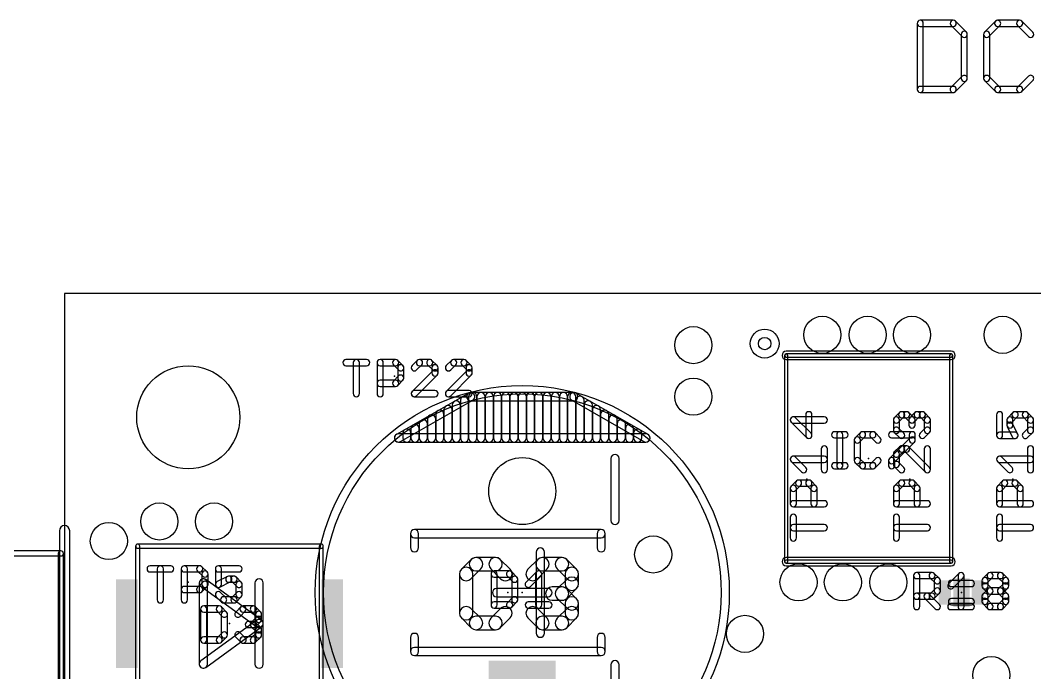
# Model space of a CAD drawing. Extents: x -56 to 120, y -53 to 58.
# Drawn here: x -1.09 to 23.9, y 41.46 to 57.53 of the extents above; entities that cross this region are included whole.
import ezdxf

# ---------------------------------------------------------------- set-up
doc = ezdxf.new("R2010")
doc.units = 0
for name, color, linetype in [('125', 6, 'CONTINUOUS'), ('126', 6, 'CONTINUOUS'), ('17', 82, 'CONTINUOUS'), ('18', 82, 'CONTINUOUS'), ('20', 7, 'CONTINUOUS'), ('21', 253, 'CONTINUOUS'), ('22', 253, 'CONTINUOUS'), ('23', 7, 'CONTINUOUS'), ('24', 7, 'CONTINUOUS'), ('49', 253, 'CONTINUOUS'), ('51', 253, 'CONTINUOUS'), ('52', 253, 'CONTINUOUS')]:
    doc.layers.add(name, color=color, linetype=linetype)

# ---------------------------------------------------------------- blocks, each defined once
blk = doc.blocks.new('ROUNDP')
blk.add_circle((0, 0), 0.5)
blk = doc.blocks.new('SQUAREP')
blk.add_solid([(-0.5, -0.5), (0.5, -0.5), (-0.5, 0.5), (0.5, 0.5)])
blk = doc.blocks.new('RECT')
blk.add_solid([(-0.5, -0.5), (0.5, -0.5), (-0.5, 0.5), (0.5, 0.5)])
blk = doc.blocks.new('ROUNDV')
blk.add_circle((0, 0), 0.5)

msp = doc.modelspace()

# ---------------------------------------------------------------- linework, layer by layer
at = {"layer": '125'}
for points in [[(18.974, 47.245), (19.228, 47.245, 1), (19.228, 47.397), (18.974, 47.397, 1)], [(19.177, 46.558), (19.177, 47.321, 1), (19.025, 47.321), (19.025, 46.558, 1)], [(19.459, 47.194), (19.459, 46.685, 1), (19.611, 46.685), (19.611, 47.194, 1)], [(19.6083, 47.3747), (19.4813, 47.2477, 1), (19.5887, 47.1403), (19.7157, 47.2673, 1)], [(19.916, 47.397), (19.662, 47.397, 1), (19.662, 47.245), (19.916, 47.245, 1)], [(20.0975, 47.248), (19.9695, 47.375, 1), (19.8625, 47.267), (19.9905, 47.14, 1)], [(20.377, 47.245), (20.886, 47.245, 1), (20.886, 47.397), (20.377, 47.397, 1)], [(20.8323, 47.2477), (20.3233, 46.7387, 1), (20.4307, 46.6313), (20.9397, 47.1403, 1)], [(20.81, 47.321), (20.81, 47.194, 1), (20.962, 47.194), (20.962, 47.321, 1)], [(19.4813, 46.6313), (19.6083, 46.5043, 1), (19.7157, 46.6117), (19.5887, 46.7387, 1)], [(19.9695, 46.504), (20.0975, 46.631, 1), (19.9905, 46.739), (19.8625, 46.612, 1)], [(20.301, 46.685), (20.301, 46.558, 1), (20.453, 46.558), (20.453, 46.685, 1)], [(18.974, 46.482), (19.101, 46.482, 1), (19.101, 46.634), (18.974, 46.634, 1)], [(19.101, 46.482), (19.228, 46.482, 1), (19.228, 46.634), (19.101, 46.634, 1)], [(19.662, 46.482), (19.916, 46.482, 1), (19.916, 46.634), (19.662, 46.634, 1)], [(10.508, 43.8914), (10.508, 43.1294, 1), (10.66, 43.1294), (10.66, 43.8914, 1)], [(10.966, 43.9674), (10.584, 43.9674, 1), (10.584, 43.8154), (10.966, 43.8154, 1)], [(11.1467, 43.8181), (11.0197, 43.9451, 1), (10.9123, 43.8377), (11.0393, 43.7107, 1)], [(11.169, 43.2564), (11.169, 43.7644, 1), (11.017, 43.7644), (11.017, 43.2564, 1)], [(11.4797, 43.5837), (11.7337, 43.8377, 1), (11.6263, 43.9451), (11.3723, 43.6911, 1)], [(11.604, 43.8914), (11.604, 43.1294, 1), (11.756, 43.1294), (11.756, 43.8914, 1)], [(21.0702, 43.3458), (21.0702, 43.8538, 1), (20.9182, 43.8538), (20.9182, 43.3458, 1)], [(20.9942, 43.7778), (21.3762, 43.7778, 1), (21.3762, 43.9298), (20.9942, 43.9298, 1)], [(21.3225, 43.8001), (21.4495, 43.6731, 1), (21.5569, 43.7805), (21.4299, 43.9075, 1)], [(21.4272, 43.7268), (21.4272, 43.4728, 1), (21.5792, 43.4728), (21.5792, 43.7268, 1)], [(21.8899, 43.5461), (22.1439, 43.8001, 1), (22.0365, 43.9075), (21.7825, 43.6535, 1)], [(22.0142, 43.8538), (22.0142, 43.0908, 1), (22.1662, 43.0908), (22.1662, 43.8538, 1)], [(22.7542, 43.5998), (22.7542, 43.7268, 1), (22.6022, 43.7268), (22.6022, 43.5998, 1)], [(22.7319, 43.6731), (22.8589, 43.8001, 1), (22.7515, 43.9075), (22.6245, 43.7805, 1)], [(22.8052, 43.7778), (23.0602, 43.7778, 1), (23.0602, 43.9298), (22.8052, 43.9298, 1)], [(23.0065, 43.8001), (23.1335, 43.6731, 1), (23.2409, 43.7805), (23.1139, 43.9075, 1)], [(23.1112, 43.7268), (23.1112, 43.5998, 1), (23.2632, 43.5998), (23.2632, 43.7268, 1)], [(21.4495, 43.5265), (21.3225, 43.3995, 1), (21.4299, 43.2921), (21.5569, 43.4191, 1)], [(22.8589, 43.5265), (22.7319, 43.6535, 1), (22.6245, 43.5461), (22.7515, 43.4191, 1)], [(22.7319, 43.2921), (22.8589, 43.4191, 1), (22.7515, 43.5265), (22.6245, 43.3995, 1)], [(22.8052, 43.3968), (23.0602, 43.3968, 1), (23.0602, 43.5488), (22.8052, 43.5488, 1)], [(23.1335, 43.6535), (23.0065, 43.5265, 1), (23.1139, 43.4191), (23.2409, 43.5461, 1)], [(23.0065, 43.4191), (23.1335, 43.2921, 1), (23.2409, 43.3995), (23.1139, 43.5265, 1)], [(11.0197, 43.0757), (11.1467, 43.2027, 1), (11.0393, 43.3101), (10.9123, 43.1831, 1)], [(21.0702, 43.0908), (21.0702, 43.3458, 1), (20.9182, 43.3458), (20.9182, 43.0908, 1)], [(21.2492, 43.4218), (20.9942, 43.4218, 1), (20.9942, 43.2698), (21.2492, 43.2698, 1)], [(21.3762, 43.4218), (21.2492, 43.4218, 1), (21.2492, 43.2698), (21.3762, 43.2698, 1)], [(21.1954, 43.2922), (21.4494, 43.0372, 1), (21.557, 43.1444), (21.303, 43.3994, 1)], [(22.7542, 43.2178), (22.7542, 43.3458, 1), (22.6022, 43.3458), (22.6022, 43.2178, 1)], [(22.8589, 43.1445), (22.7319, 43.2715, 1), (22.6245, 43.1641), (22.7515, 43.0371, 1)], [(23.1335, 43.2715), (23.0065, 43.1445, 1), (23.1139, 43.0371), (23.2409, 43.1641, 1)], [(23.1112, 43.3458), (23.1112, 43.2178, 1), (23.2632, 43.2178), (23.2632, 43.3458, 1)], [(3.3528, 43.0284), (3.3528, 42.2654, 1), (3.5048, 42.2654), (3.5048, 43.0284, 1)], [(3.8108, 43.1044), (3.4288, 43.1044, 1), (3.4288, 42.9524), (3.8108, 42.9524, 1)], [(3.9915, 42.9551), (3.8645, 43.0821, 1), (3.7571, 42.9747), (3.8841, 42.8477, 1)], [(4.3245, 42.8477), (4.4515, 42.9747, 1), (4.3441, 43.0821), (4.2171, 42.9551, 1)], [(4.3978, 42.9524), (4.6518, 42.9524, 1), (4.6518, 43.1044), (4.3978, 43.1044, 1)], [(4.5983, 42.9744), (4.7263, 42.8474, 1), (4.8333, 42.9554), (4.7053, 43.0824, 1)], [(10.584, 43.0534), (10.966, 43.0534, 1), (10.966, 43.2054), (10.584, 43.2054, 1)], [(11.426, 43.0534), (11.935, 43.0534, 1), (11.935, 43.2054), (11.426, 43.2054, 1)], [(21.8362, 43.0148), (22.3452, 43.0148, 1), (22.3452, 43.1668), (21.8362, 43.1668, 1)], [(23.0602, 43.1668), (22.8052, 43.1668, 1), (22.8052, 43.0148), (23.0602, 43.0148, 1)], [(4.0138, 42.3924), (4.0138, 42.9014, 1), (3.8618, 42.9014), (3.8618, 42.3924, 1)], [(4.7263, 42.8284), (4.5983, 42.7014, 1), (4.7053, 42.5934), (4.8333, 42.7204, 1)], [(4.7038, 42.9014), (4.7038, 42.7744, 1), (4.8558, 42.7744), (4.8558, 42.9014, 1)], [(4.6518, 42.7234), (4.5248, 42.7234, 1), (4.5248, 42.5714), (4.6518, 42.5714, 1)], [(4.5981, 42.5937), (4.7261, 42.4657, 1), (4.8335, 42.5731), (4.7055, 42.7011, 1)], [(4.7038, 42.5194), (4.7038, 42.3924, 1), (4.8558, 42.3924), (4.8558, 42.5194, 1)], [(3.4288, 42.1894), (3.8108, 42.1894, 1), (3.8108, 42.3414), (3.4288, 42.3414, 1)], [(3.8645, 42.2117), (3.9915, 42.3387, 1), (3.8841, 42.4461), (3.7571, 42.3191, 1)], [(4.4515, 42.3191), (4.3245, 42.4461, 1), (4.2171, 42.3387), (4.3441, 42.2117, 1)], [(4.6518, 42.3414), (4.3978, 42.3414, 1), (4.3978, 42.1894), (4.6518, 42.1894, 1)], [(4.7263, 42.4464), (4.5983, 42.3194, 1), (4.7053, 42.2114), (4.8333, 42.3384, 1)]]:
    msp.add_lwpolyline(points, format="xyb", close=True, dxfattribs=at)
at = {"layer": '126'}
for points in [[(6.9342, 49.0227), (7.4426, 49.0227, 1), (7.4426, 49.1751), (6.9342, 49.1751, 1)], [(7.2646, 48.3362), (7.2646, 49.0989, 1), (7.1122, 49.0989), (7.1122, 48.3362, 1)], [(7.8524, 48.3362), (7.8524, 49.0989, 1), (7.7, 49.0989), (7.7, 48.3362, 1)], [(7.7762, 49.0227), (8.1575, 49.0227, 1), (8.1575, 49.1751), (7.7762, 49.1751, 1)], [(8.1036, 49.045), (8.2307, 48.9179, 1), (8.3385, 49.0256), (8.2114, 49.1527, 1)], [(8.2084, 48.9717), (8.2084, 48.7175, 1), (8.3608, 48.7175), (8.3608, 48.9717, 1)], [(8.6914, 49.1527), (8.5642, 49.0256, 1), (8.672, 48.9179), (8.7991, 49.045, 1)], [(8.9995, 49.1751), (8.7452, 49.1751, 1), (8.7452, 49.0227), (8.9995, 49.0227, 1)], [(9.1804, 49.0256), (9.0533, 49.1527, 1), (8.9456, 49.045), (9.0727, 48.9179, 1)], [(9.2028, 48.8446), (9.2028, 48.9717, 1), (9.0504, 48.9717), (9.0504, 48.8446, 1)], [(9.5333, 49.1527), (9.4062, 49.0256, 1), (9.514, 48.9179), (9.6411, 49.045, 1)], [(9.8414, 49.1751), (9.5872, 49.1751, 1), (9.5872, 49.0227), (9.8414, 49.0227, 1)], [(10.0224, 49.0256), (9.8953, 49.1527, 1), (9.7875, 49.045), (9.9146, 48.9179, 1)], [(10.0447, 48.8446), (10.0447, 48.9717, 1), (9.8923, 48.9717), (9.8923, 48.8446, 1)], [(8.2307, 48.7714), (8.1036, 48.6443, 1), (8.2114, 48.5365), (8.3385, 48.6636, 1)], [(8.672, 48.2823), (9.1804, 48.7908, 1), (9.0727, 48.8985), (8.5642, 48.3901, 1)], [(9.514, 48.2823), (10.0224, 48.7908, 1), (9.9146, 48.8985), (9.4062, 48.3901, 1)], [(8.1575, 48.6666), (7.7762, 48.6666, 1), (7.7762, 48.5142), (8.1575, 48.5142, 1)], [(9.1266, 48.4124), (8.6181, 48.4124, 1), (8.6181, 48.26), (9.1266, 48.26, 1)], [(9.9685, 48.4124), (9.4601, 48.4124, 1), (9.4601, 48.26), (9.9685, 48.26, 1)], [(18.7198, 47.7636), (17.9572, 47.7636, 1), (17.9572, 47.6112), (18.7198, 47.6112, 1)], [(17.9033, 47.6335), (18.2846, 47.2522, 1), (18.3924, 47.36), (18.011, 47.7413, 1)], [(18.4147, 47.3061), (18.4147, 47.8145, 1), (18.2623, 47.8145), (18.2623, 47.3061, 1)], [(20.551, 47.6335), (20.6781, 47.7606, 1), (20.5704, 47.8684), (20.4433, 47.7413, 1)], [(20.5734, 47.4332), (20.5734, 47.6874, 1), (20.421, 47.6874), (20.421, 47.4332, 1)], [(20.6243, 47.7383), (20.7514, 47.7383, 1), (20.7514, 47.8907), (20.6243, 47.8907, 1)], [(20.6975, 47.7606), (20.8246, 47.6335, 1), (20.9324, 47.7413), (20.8052, 47.8684, 1)], [(20.9324, 47.6335), (21.0595, 47.7606, 1), (20.9517, 47.8684), (20.8246, 47.7413, 1)], [(20.8023, 47.6874), (20.8023, 47.5603, 1), (20.9547, 47.5603), (20.9547, 47.6874, 1)], [(21.0056, 47.7383), (21.1327, 47.7383, 1), (21.1327, 47.8907), (21.0056, 47.8907, 1)], [(21.0788, 47.7607), (21.2059, 47.6335, 1), (21.3137, 47.7413), (21.1866, 47.8684, 1)], [(21.1836, 47.6874), (21.1836, 47.4332, 1), (21.336, 47.4332), (21.336, 47.6874, 1)], [(22.961, 47.8145), (22.961, 47.3061, 1), (23.1134, 47.3061), (23.1134, 47.8145, 1)], [(23.3452, 47.6335), (23.4724, 47.7606, 1), (23.3646, 47.8684), (23.2375, 47.7413, 1)], [(23.3676, 47.5603), (23.3676, 47.6874, 1), (23.2152, 47.6874), (23.2152, 47.5603, 1)], [(23.4185, 47.7383), (23.6727, 47.7383, 1), (23.6727, 47.8907), (23.4185, 47.8907, 1)], [(23.6188, 47.7607), (23.7459, 47.6335, 1), (23.8537, 47.7413), (23.7266, 47.8684, 1)], [(23.7236, 47.6874), (23.7236, 47.4332, 1), (23.876, 47.4332), (23.876, 47.6874, 1)], [(20.6781, 47.36), (20.551, 47.4871, 1), (20.4433, 47.3793), (20.5704, 47.2522, 1)], [(21.2059, 47.4871), (21.0788, 47.36, 1), (21.1866, 47.2522), (21.3137, 47.3793, 1)], [(23.4866, 47.3402), (23.3595, 47.5944, 1), (23.2232, 47.5262), (23.3503, 47.272, 1)], [(23.7459, 47.4871), (23.6188, 47.36, 1), (23.7266, 47.2522), (23.8537, 47.3793, 1)], [(23.0372, 47.2299), (23.4185, 47.2299, 1), (23.4185, 47.3823), (23.0372, 47.3823, 1)], [(18.796, 46.4641), (18.796, 46.9726, 1), (18.6436, 46.9726), (18.6436, 46.4641, 1)], [(20.5704, 47.0264), (20.4433, 46.8993, 1), (20.551, 46.7916), (20.6781, 46.9187, 1)], [(20.7514, 47.0488), (20.6243, 47.0488, 1), (20.6243, 46.8964), (20.7514, 46.8964, 1)], [(21.3137, 46.518), (20.8052, 47.0264, 1), (20.6975, 46.9187), (21.2059, 46.4102, 1)], [(21.1836, 46.9726), (21.1836, 46.4641, 1), (21.336, 46.4641), (21.336, 46.9726, 1)], [(23.876, 46.4641), (23.876, 46.9726, 1), (23.7236, 46.9726), (23.7236, 46.4641, 1)], [(18.2652, 46.518), (18.011, 46.7722, 1), (17.9033, 46.6645), (18.1575, 46.4102, 1)], [(17.9572, 46.6421), (18.7198, 46.6421, 1), (18.7198, 46.7945), (17.9572, 46.7945, 1)], [(20.421, 46.8455), (20.421, 46.5912, 1), (20.5734, 46.5912), (20.5734, 46.8455, 1)], [(23.3452, 46.518), (23.091, 46.7722, 1), (22.9833, 46.6645), (23.2375, 46.4102, 1)], [(23.0372, 46.6421), (23.7998, 46.6421, 1), (23.7998, 46.7945), (23.0372, 46.7945, 1)], [(20.4433, 46.5374), (20.5704, 46.4102, 1), (20.6781, 46.518), (20.551, 46.6451, 1)], [(18.011, 45.9496), (18.1381, 46.0767, 1), (18.0304, 46.1845), (17.9033, 46.0574, 1)], [(18.0334, 45.6222), (18.0334, 46.0035, 1), (17.881, 46.0035), (17.881, 45.6222, 1)], [(18.0843, 46.0544), (18.3385, 46.0544, 1), (18.3385, 46.2068), (18.0843, 46.2068, 1)], [(18.2846, 46.0767), (18.4117, 45.9496, 1), (18.5195, 46.0574), (18.3924, 46.1845, 1)], [(18.3894, 46.0035), (18.3894, 45.6222, 1), (18.5418, 45.6222), (18.5418, 46.0035, 1)], [(20.551, 45.9496), (20.6781, 46.0767, 1), (20.5704, 46.1845), (20.4433, 46.0574, 1)], [(20.5734, 45.6222), (20.5734, 46.0035, 1), (20.421, 46.0035), (20.421, 45.6222, 1)], [(20.6243, 46.0544), (20.8785, 46.0544, 1), (20.8785, 46.2068), (20.6243, 46.2068, 1)], [(20.8246, 46.0767), (20.9517, 45.9496, 1), (21.0595, 46.0574), (20.9324, 46.1845, 1)], [(20.9294, 46.0035), (20.9294, 45.6222, 1), (21.0818, 45.6222), (21.0818, 46.0035, 1)], [(23.091, 45.9496), (23.2181, 46.0767, 1), (23.1104, 46.1845), (22.9833, 46.0574, 1)], [(23.1134, 45.6222), (23.1134, 46.0035, 1), (22.961, 46.0035), (22.961, 45.6222, 1)], [(23.1643, 46.0544), (23.4185, 46.0544, 1), (23.4185, 46.2068), (23.1643, 46.2068, 1)], [(23.3646, 46.0767), (23.4917, 45.9496, 1), (23.5995, 46.0574), (23.4724, 46.1845, 1)], [(23.4694, 46.0035), (23.4694, 45.6222, 1), (23.6218, 45.6222), (23.6218, 46.0035, 1)], [(18.7198, 45.6984), (17.9572, 45.6984, 1), (17.9572, 45.546), (18.7198, 45.546, 1)], [(21.2598, 45.6984), (20.4972, 45.6984, 1), (20.4972, 45.546), (21.2598, 45.546, 1)], [(23.7998, 45.6984), (23.0372, 45.6984, 1), (23.0372, 45.546), (23.7998, 45.546, 1)], [(18.0334, 44.7802), (18.0334, 45.2886, 1), (17.881, 45.2886), (17.881, 44.7802, 1)], [(20.5734, 44.7802), (20.5734, 45.2886, 1), (20.421, 45.2886), (20.421, 44.7802, 1)], [(23.1134, 44.7802), (23.1134, 45.2886, 1), (22.961, 45.2886), (22.961, 44.7802, 1)], [(18.7198, 45.1106), (17.9572, 45.1106, 1), (17.9572, 44.9582), (18.7198, 44.9582, 1)], [(21.2598, 45.1106), (20.4972, 45.1106, 1), (20.4972, 44.9582), (21.2598, 44.9582, 1)], [(23.7998, 45.1106), (23.0372, 45.1106, 1), (23.0372, 44.9582), (23.7998, 44.9582, 1)], [(10.0203, 44.2505), (9.7788, 44.009, 1), (10.0123, 43.7755), (10.2538, 44.017, 1)], [(10.6201, 44.2988), (10.1371, 44.2988, 1), (10.1371, 43.9686), (10.6201, 43.9686, 1)], [(10.9784, 44.009), (10.7368, 44.2505, 1), (10.5034, 44.017), (10.7449, 43.7755, 1)], [(11.6495, 43.7755), (11.891, 44.017, 1), (11.6575, 44.2505), (11.416, 44.009, 1)], [(11.7742, 43.9686), (12.2573, 43.9686, 1), (12.2573, 44.2988), (11.7742, 44.2988, 1)], [(12.1405, 44.017), (12.382, 43.7755, 1), (12.6155, 44.009), (12.374, 44.2505, 1)], [(2.1082, 43.9427), (2.6166, 43.9427, 1), (2.6166, 44.0951), (2.1082, 44.0951, 1)], [(2.4386, 43.2562), (2.4386, 44.0189, 1), (2.2862, 44.0189), (2.2862, 43.2562, 1)], [(3.0264, 43.2562), (3.0264, 44.0189, 1), (2.874, 44.0189), (2.874, 43.2562, 1)], [(2.9502, 43.9427), (3.3315, 43.9427, 1), (3.3315, 44.0951), (2.9502, 44.0951, 1)], [(3.2776, 43.965), (3.4047, 43.8379, 1), (3.5125, 43.9456), (3.3854, 44.0727, 1)], [(4.3006, 44.0951), (3.7921, 44.0951, 1), (3.7921, 43.9427), (4.3006, 43.9427, 1)], [(3.7159, 44.0189), (3.7159, 43.6375, 1), (3.8683, 43.6375), (3.8683, 44.0189, 1)], [(9.7305, 43.8922), (9.7305, 42.9262, 1), (10.0607, 42.9262), (10.0607, 43.8922, 1)], [(12.3337, 43.8922), (12.3337, 43.6507, 1), (12.6639, 43.6507), (12.6639, 43.8922, 1)], [(3.3824, 43.8917), (3.3824, 43.6375, 1), (3.5348, 43.6375), (3.5348, 43.8917, 1)], [(3.8262, 43.5694), (4.0804, 43.6965, 1), (4.0123, 43.8328), (3.7581, 43.7057, 1)], [(4.0463, 43.6884), (4.1735, 43.6884, 1), (4.1735, 43.8408), (4.0463, 43.8408, 1)], [(4.1196, 43.7108), (4.2467, 43.5836, 1), (4.3544, 43.6914), (4.2273, 43.8185, 1)], [(12.382, 43.7675), (12.1405, 43.526, 1), (12.374, 43.2925), (12.6155, 43.534, 1)], [(3.3315, 43.5866), (2.9502, 43.5866, 1), (2.9502, 43.4342), (3.3315, 43.4342, 1)], [(3.4047, 43.6914), (3.2776, 43.5643, 1), (3.3854, 43.4565), (3.5125, 43.5836, 1)], [(4.2244, 43.6375), (4.2244, 43.3833, 1), (4.3768, 43.3833), (4.3768, 43.6375, 1)], [(12.2573, 43.5743), (12.0158, 43.5743, 1), (12.0158, 43.2441), (12.2573, 43.2441, 1)], [(12.1405, 43.2925), (12.382, 43.051, 1), (12.6155, 43.2845), (12.374, 43.526, 1)], [(3.9731, 43.3101), (3.846, 43.4372, 1), (3.7382, 43.3294), (3.8654, 43.2023, 1)], [(4.1735, 43.3324), (3.9192, 43.3324, 1), (3.9192, 43.18), (4.1735, 43.18, 1)], [(4.2467, 43.4372), (4.1196, 43.3101, 1), (4.2273, 43.2023), (4.3544, 43.3294, 1)], [(12.3337, 43.1677), (12.3337, 42.9262, 1), (12.6639, 42.9262), (12.6639, 43.1677, 1)], [(9.7788, 42.8095), (10.0203, 42.568, 1), (10.2538, 42.8014), (10.0123, 43.0429, 1)], [(10.7368, 42.568), (10.9784, 42.8095, 1), (10.7449, 43.0429), (10.5034, 42.8014, 1)], [(11.891, 42.8014), (11.6495, 43.0429, 1), (11.416, 42.8095), (11.6575, 42.568, 1)], [(12.382, 43.0429), (12.1405, 42.8014, 1), (12.374, 42.568), (12.6155, 42.8095, 1)], [(10.1371, 42.5196), (10.6201, 42.5196, 1), (10.6201, 42.8498), (10.1371, 42.8498, 1)], [(12.2573, 42.8498), (11.7742, 42.8498, 1), (11.7742, 42.5196), (12.2573, 42.5196, 1)]]:
    msp.add_lwpolyline(points, format="xyb", close=True, dxfattribs=at)
at = {"layer": '20'}
for p, q in [((54.61, 50.8), (0, 50.8)), ((0, 50.8), (0, 0))]:
    msp.add_line(p, q, dxfattribs=at)
msp.add_circle((3.048, 47.752), 1.27, dxfattribs=at)
at = {"layer": '21'}
for points in [[(21.844, 49.3776), (17.78, 49.3776, 1), (17.78, 49.1744), (21.844, 49.1744, 1)], [(8.7236, 44.544), (8.7236, 44.884, 1), (8.5204, 44.884), (8.5204, 44.544, 1)], [(8.622, 44.7824), (13.222, 44.7824, 1), (13.222, 44.9856), (8.622, 44.9856, 1)], [(13.1204, 44.884), (13.1204, 44.539, 1), (13.3236, 44.539), (13.3236, 44.884, 1)], [(6.3246, 44.6278), (1.8034, 44.6278, 1), (1.8034, 44.5262), (6.3246, 44.5262, 1)], [(11.6204, 44.434), (11.6204, 42.434, 1), (11.8236, 42.434), (11.8236, 44.434, 1)], [(17.78, 44.0944), (21.844, 44.0944, 1), (21.844, 44.2976), (17.78, 44.2976, 1)], [(4.8538, 42.7541), (3.4808, 43.7541, 1), (3.3612, 43.5899), (4.7342, 42.5899, 1)], [(3.3194, 43.672), (3.3194, 41.672, 1), (3.5226, 41.672), (3.5226, 43.672, 1)], [(4.8956, 41.672), (4.8956, 43.672, 1), (4.6924, 43.672), (4.6924, 41.672, 1)], [(3.4808, 41.5899), (4.8538, 42.5899, 1), (4.7342, 42.7541), (3.3612, 41.7541, 1)], [(8.7236, 41.984), (8.7236, 42.329, 1), (8.5204, 42.329), (8.5204, 41.984, 1)], [(13.1204, 42.329), (13.1204, 41.984, 1), (13.3236, 41.984), (13.3236, 42.329, 1)], [(13.222, 42.0856), (8.622, 42.0856, 1), (8.622, 41.8824), (13.222, 41.8824, 1)]]:
    msp.add_lwpolyline(points, format="xyb", close=True, dxfattribs=at)
for radius in [0.3556, 0.1524]:
    msp.add_circle((17.25, 49.568), radius, dxfattribs=at)
at = {"layer": '22'}
for points in [[(8.28, 47.1558), (10.058, 48.1718, 1), (9.9572, 48.3482), (8.1792, 47.3322, 1)], [(9.9568, 47.244), (9.9568, 48.1729, 1), (9.7536, 48.1729), (9.7536, 47.244, 1)], [(10.0076, 48.1584), (12.5476, 48.1584, 1), (12.5476, 48.3616), (10.0076, 48.3616, 1)], [(10.16, 47.244), (10.16, 48.26, 1), (9.9568, 48.26), (9.9568, 47.244, 1)], [(10.3632, 47.244), (10.3632, 48.26, 1), (10.16, 48.26), (10.16, 47.244, 1)], [(10.5664, 47.244), (10.5664, 48.26, 1), (10.3632, 48.26), (10.3632, 47.244, 1)], [(10.7696, 47.244), (10.7696, 48.26, 1), (10.5664, 48.26), (10.5664, 47.244, 1)], [(10.9728, 47.244), (10.9728, 48.26, 1), (10.7696, 48.26), (10.7696, 47.244, 1)], [(11.176, 47.244), (11.176, 48.26, 1), (10.9728, 48.26), (10.9728, 47.244, 1)], [(11.3792, 47.244), (11.3792, 48.26, 1), (11.176, 48.26), (11.176, 47.244, 1)], [(11.5824, 47.244), (11.5824, 48.26, 1), (11.3792, 48.26), (11.3792, 47.244, 1)], [(11.7856, 47.244), (11.7856, 48.26, 1), (11.5824, 48.26), (11.5824, 47.244, 1)], [(11.9888, 47.244), (11.9888, 48.26, 1), (11.7856, 48.26), (11.7856, 47.244, 1)], [(12.192, 47.244), (12.192, 48.26, 1), (11.9888, 48.26), (11.9888, 47.244, 1)], [(12.3952, 47.244), (12.3952, 48.26, 1), (12.192, 48.26), (12.192, 47.244, 1)], [(12.5984, 47.244), (12.5984, 48.26, 1), (12.3952, 48.26), (12.3952, 47.244, 1)], [(12.4972, 48.1718), (14.2752, 47.1558, 1), (14.376, 47.3322), (12.598, 48.3482, 1)], [(12.8016, 47.244), (12.8016, 48.1729, 1), (12.5984, 48.1729), (12.5984, 47.244, 1)], [(9.5504, 47.244), (9.5504, 47.9407, 1), (9.3472, 47.9407), (9.3472, 47.244, 1)], [(9.7536, 47.244), (9.7536, 48.0568, 1), (9.5504, 48.0568), (9.5504, 47.244, 1)], [(13.0048, 47.244), (13.0048, 48.0568, 1), (12.8016, 48.0568), (12.8016, 47.244, 1)], [(13.208, 47.244), (13.208, 47.9407, 1), (13.0048, 47.9407), (13.0048, 47.244, 1)], [(9.144, 47.244), (9.144, 47.7085, 1), (8.9408, 47.7085), (8.9408, 47.244, 1)], [(9.3472, 47.244), (9.3472, 47.8246, 1), (9.144, 47.8246), (9.144, 47.244, 1)], [(13.4112, 47.244), (13.4112, 47.8246, 1), (13.208, 47.8246), (13.208, 47.244, 1)], [(13.6144, 47.244), (13.6144, 47.7085, 1), (13.4112, 47.7085), (13.4112, 47.244, 1)], [(8.7376, 47.244), (8.7376, 47.4762, 1), (8.5344, 47.4762), (8.5344, 47.244, 1)], [(8.9408, 47.244), (8.9408, 47.5923, 1), (8.7376, 47.5923), (8.7376, 47.244, 1)], [(13.8176, 47.244), (13.8176, 47.5923, 1), (13.6144, 47.5923), (13.6144, 47.244, 1)], [(14.0208, 47.244), (14.0208, 47.4762, 1), (13.8176, 47.4762), (13.8176, 47.244, 1)], [(14.3256, 47.3456), (8.2296, 47.3456, 1), (8.2296, 47.1424), (14.3256, 47.1424, 1)], [(8.5344, 47.244), (8.5344, 47.3601, 1), (8.3312, 47.3601), (8.3312, 47.244, 1)], [(14.224, 47.244), (14.224, 47.3601, 1), (14.0208, 47.3601), (14.0208, 47.244, 1)], [(13.6652, 45.212), (13.6652, 46.736, 1), (13.462, 46.736), (13.462, 45.212, 1)], [(11.9126, 43.5356), (10.6426, 43.5356, 1), (10.6426, 43.3324), (11.9126, 43.3324, 1)], [(13.6652, 40.132), (13.6652, 41.656, 1), (13.462, 41.656), (13.462, 40.132, 1)]]:
    msp.add_lwpolyline(points, format="xyb", close=True, dxfattribs=at)
for radius in [5.1016, 4.8984]:
    msp.add_circle((11.2776, 43.434), radius, dxfattribs=at)
at = {"layer": '23'}
for p in [(19.812, 46.736), (10.922, 43.434), (22.098, 43.434), (4.064, 42.672)]:
    msp.add_point(p, dxfattribs=at)
at = {"layer": '24'}
for p in [(8.128, 48.768), (18.288, 46.228), (20.828, 46.228), (23.368, 46.228), (3.048, 43.688), (11.2776, 43.434)]:
    msp.add_point(p, dxfattribs=at)
at = {"layer": '49'}
for points in [[(21.0058, 57.4562), (21.0058, 55.8292, 1), (21.1582, 55.8292), (21.1582, 57.4562, 1)], [(21.8955, 57.5324), (21.082, 57.5324, 1), (21.082, 57.38), (21.8955, 57.38, 1)], [(22.2205, 57.2389), (21.9494, 57.5101, 1), (21.8416, 57.4023), (22.1128, 57.1311, 1)], [(22.9364, 57.5101), (22.6653, 57.2389, 1), (22.773, 57.1311), (23.0442, 57.4023, 1)], [(23.5327, 57.5324), (22.9903, 57.5324, 1), (22.9903, 57.38), (23.5327, 57.38, 1)], [(23.8577, 57.2389), (23.5865, 57.5101, 1), (23.4788, 57.4023), (23.7499, 57.1311, 1)], [(22.2429, 56.1004), (22.2429, 57.185, 1), (22.0905, 57.185), (22.0905, 56.1004, 1)], [(22.643, 57.185), (22.643, 56.1004, 1), (22.7954, 56.1004), (22.7954, 57.185, 1)], [(21.9494, 55.7753), (22.2205, 56.0465, 1), (22.1128, 56.1542), (21.8416, 55.8831, 1)], [(22.6653, 56.0465), (22.9364, 55.7753, 1), (23.0442, 55.8831), (22.773, 56.1542, 1)], [(23.5865, 55.7753), (23.8577, 56.0465, 1), (23.7499, 56.1542), (23.4788, 55.8831, 1)], [(21.082, 55.753), (21.8955, 55.753, 1), (21.8955, 55.9054), (21.082, 55.9054, 1)], [(22.9903, 55.753), (23.5327, 55.753, 1), (23.5327, 55.9054), (22.9903, 55.9054, 1)], [(0.127, 1.778), (0.127, 44.958, 1), (-0.127, 44.958), (-0.127, 1.778, 1)]]:
    msp.add_lwpolyline(points, format="xyb", close=True, dxfattribs=at)
at = {"layer": '51'}
for points in [[(17.8181, 44.196), (17.8181, 49.276, 1), (17.7419, 49.276), (17.7419, 44.196, 1)], [(17.78, 49.2379), (21.844, 49.2379, 1), (21.844, 49.3141), (17.78, 49.3141, 1)], [(21.8059, 49.276), (21.8059, 44.196, 1), (21.8821, 44.196), (21.8821, 49.276, 1)], [(1.7522, 44.577), (1.7522, 40.767, 1), (1.8538, 40.767), (1.8538, 44.577, 1)], [(6.2742, 44.577), (6.2742, 40.767, 1), (6.3758, 40.767), (6.3758, 44.577, 1)], [(21.844, 44.2341), (17.78, 44.2341, 1), (17.78, 44.1579), (21.844, 44.1579, 1)], [(21.853, 43.5818), (22.343, 43.5818, 1), (22.343, 43.7342), (21.853, 43.7342, 1)], [(22.343, 43.2862), (21.853, 43.2862, 1), (21.853, 43.1338), (22.343, 43.1338, 1)]]:
    msp.add_lwpolyline(points, format="xyb", close=True, dxfattribs=at)
at = {"layer": '52'}
for points in [[(-0.0902, 44.4635), (-2.0902, 44.4635, 1), (-2.0902, 44.3365), (-0.0902, 44.3365, 1)], [(-0.0267, 40.4), (-0.0267, 44.4, 1), (-0.1537, 44.4), (-0.1537, 40.4, 1)]]:
    msp.add_lwpolyline(points, format="xyb", close=True, dxfattribs=at)

# ---------------------------------------------------------------- block references
at = {"layer": '17', "xscale": 1.651, "yscale": 1.651, "rotation": 90}
for name, p in [('ROUNDP', (11.2776, 45.934)), ('ROUNDP', (11.2776, 45.934)), ('SQUAREP', (11.2776, 40.934)), ('SQUAREP', (11.2776, 40.934))]:
    msp.add_blockref(name, p, dxfattribs=at)
at = {"layer": '18', "xscale": 0.9144, "yscale": 0.9144}
for p in [(18.669, 49.784), (19.7866, 49.784), (20.8788, 49.784), (23.114, 49.784), (15.494, 49.53), (15.494, 48.26), (2.3368, 45.1866), (3.683, 45.1866), (1.0922, 44.704), (14.5034, 44.3738), (18.0848, 43.688), (19.177, 43.688), (20.2946, 43.688), (16.764, 42.418), (22.8346, 41.402)]:
    msp.add_blockref('ROUNDV', p, dxfattribs=at)
at = {"layer": '21', "xscale": 0.4064, "yscale": 0.7112, "rotation": 180}
msp.add_blockref('RECT', (22.098, 43.434), dxfattribs=at)
at = {"layer": '51', "rotation": 180}
for p, xscale, yscale in [((1.5367, 42.672), 0.5334, 2.1844), ((6.5913, 42.672), 0.5334, 2.1844), ((21.6892, 43.4389), 0.3, 0.5999), ((22.502, 43.4389), 0.3, 0.5999)]:
    msp.add_blockref('RECT', p, dxfattribs=dict(at, xscale=xscale, yscale=yscale))

doc.saveas('drawing.dxf')
